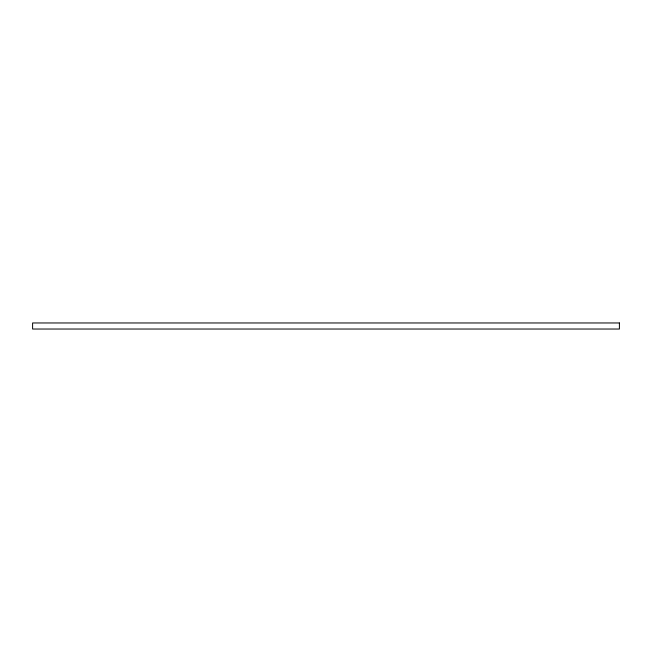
<?xml version="1.0" encoding="UTF-8"?>
<svg xmlns="http://www.w3.org/2000/svg" width="652" height="652" viewBox="0 0 652 652"><rect width="100%" height="100%" fill="white"/><g stroke="black" fill="none" stroke-linecap="round" stroke-linejoin="round"><path stroke-width="0.98" d="M619.4 322.968L32.6 322.968L32.6 329.032L619.4 329.032L619.4 322.968"/></g></svg>
